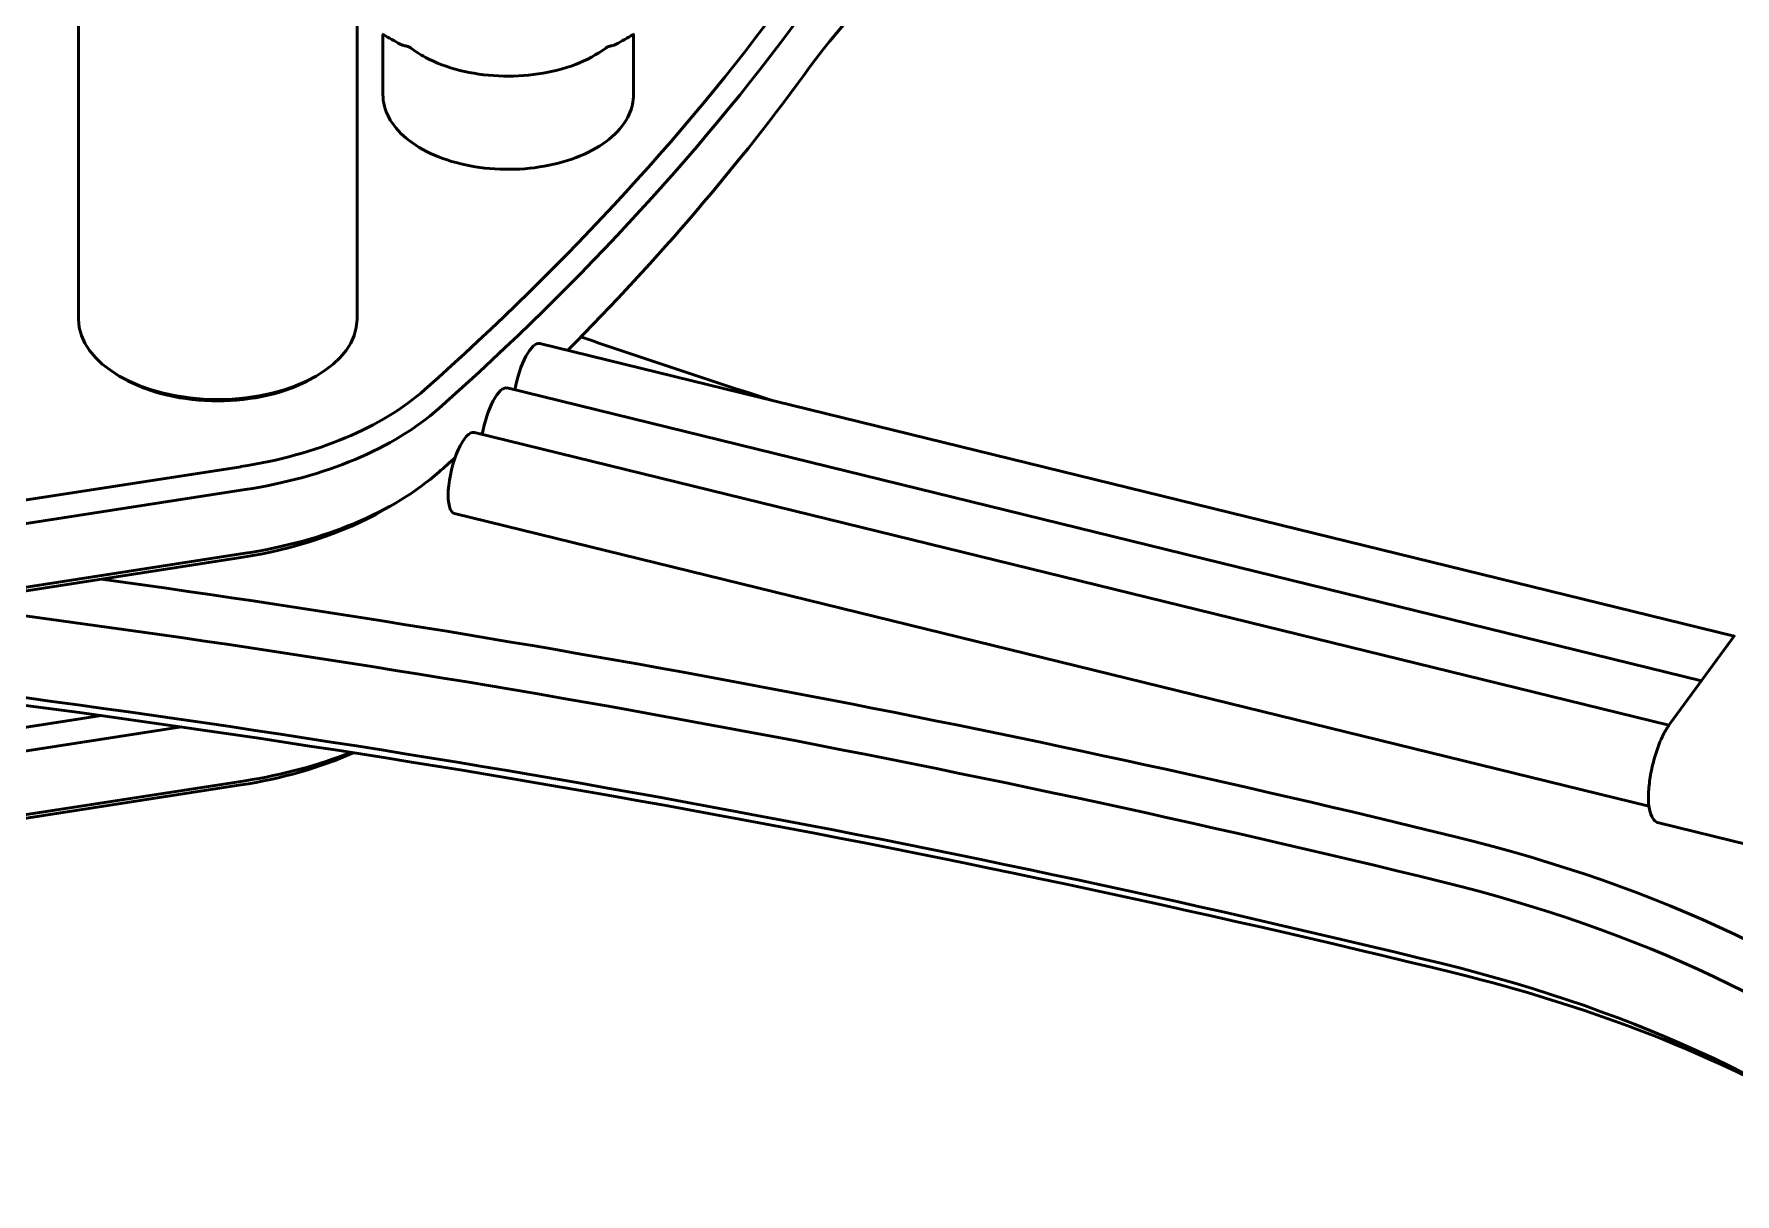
# Model space of a CAD drawing. Header units: millimetres. Extents: x 145 to 303, y 101 to 203.
# Drawn here: x 246.67 to 277.21, y 138.31 to 159.14 of the extents above; entities that cross this region are included whole.
import ezdxf

# ---------------------------------------------------------------- set-up
doc = ezdxf.new("R2010")
doc.units = ezdxf.units.MM
doc.header["$LTSCALE"] = 0.75
doc.layers.add('Visible', color=7, linetype='Continuous', lineweight=50)

msp = doc.modelspace()

# ---------------------------------------------------------------- linework, layer by layer
at = {"layer": 'Visible', "extrusion": (-1e-16, 0.816497, 0.57735)}
for p, q in [((247.471, 154.016), (247.471, 163.014)), ((252.471, 154.016), (252.471, 163.014)), ((252.936, 158.048), (252.936, 159.127)), ((257.436, 158.048), (257.436, 159.127)), ((255.751, 153.578), (277.195, 148.323)), ((248.274, 152.955), (248.203, 152.996)), ((251.668, 152.955), (251.739, 152.996)), ((255.165, 152.781), (276.609, 147.525)), ((254.578, 151.984), (276.023, 146.728)), ((250.386, 151.368), (245.505, 150.613)), ((245.583, 150.201), (250.463, 150.956)), ((252.941, 150.587), (253.153, 150.709)), ((254.221, 150.527), (275.666, 145.271)), ((245.505, 148.98), (250.386, 149.735)), ((250.463, 149.813), (245.583, 149.058)), ((276.038, 146.748), (277.21, 148.342)), ((247.884, 146.899), (245.505, 146.531)), ((245.583, 146.119), (249.317, 146.696)), ((250.463, 145.73), (245.583, 144.975)), ((245.505, 144.898), (250.386, 145.653)), ((275.84, 144.971), (277.451, 144.577))]:
    msp.add_line(p, q, dxfattribs=at)
at = {"layer": 'Visible', "extrusion": (1e-16, 1e-16, -1)}
msp.add_arc((-255.514, 163.027), 4.661, 298.9487, 299.592, dxfattribs=at)
at = {"layer": 'Visible', "extrusion": (1e-16, -1e-16, -1)}
msp.add_arc((-255.041, 162.7), 4.287, 240.3798, 241.0793, dxfattribs=at)
at = {"layer": 'Visible'}
for centre, major_axis, ratio, start_param, end_param in [((278.13, 154.311), (-19, 0), 0.57735, -1.350667, -0.396357), ((187.436, 177.369), (79.316, 0), 0.57735, -0.576305, -0.396357), ((257.04, 159.078), (-0.071, 0.132), 0.911455, 3.141831, 3.167574), ((335.083, 230.267), (154.16, 0), 0.57735, 4.177427, 4.203258), ((255.572, 152.85), (0.179, 0.728), 0.319031, 0, 1.790937), ((249.971, 153.935), (2.4, 0), 0.57735, 3.926991, 5.497787), ((254.986, 152.052), (0.179, 0.728), 0.319031, 0, 1.790937), ((248.91, 154.302), (6, 0), 0.57735, -1.308997, -0.576305), ((254.4, 151.255), (0.179, 0.728), 0.319031, 0, 3.141593), ((248.91, 152.914), (5.7, 0), 0.57735, -1.308997, -0.785398), ((211.955, 62.795), (-154.16, 0), 0.57735, 4.310963, 4.477165), ((211.955, 60.835), (153.56, 0), 0.57735, 1.169371, 1.365028), ((248.91, 148.832), (-5.7, 0), 0.57735, 1.832596, 2.230602), ((264.141, 133.776), (20.6, 0), 0.57735, 0.59722, 1.169371), ((264.141, 131.816), (20, 0), 0.57735, 0.59722, 1.169371)]:
    msp.add_ellipse(centre, major_axis=major_axis, ratio=ratio, start_param=start_param, end_param=end_param, dxfattribs=at)
at = {"layer": 'Visible', "extrusion": (1e-16, 0, -1)}
for centre, major_axis, start_param, end_param in [((187.436, 177.613), (79.016, 0), 0.396357, 0.576305), ((211.955, 62.305), (-153.56, 0), 1.787676, 1.972222)]:
    msp.add_ellipse(centre, major_axis=major_axis, ratio=0.57735, start_param=start_param, end_param=end_param, dxfattribs=at)
at = {"layer": 'Visible', "extrusion": (9.7e-15, 1.72e-14, -1)}
msp.add_ellipse((253.165, 158.995), major_axis=(-0.35, 0.197), ratio=0.011335, start_param=0.794835, end_param=1.698848, dxfattribs=at)
at = {"layer": 'Visible', "extrusion": (-9.5e-15, 1.71e-14, -1)}
msp.add_ellipse((257.207, 158.995), major_axis=(0.35, 0.197), ratio=0.011335, start_param=4.584337, end_param=5.48835, dxfattribs=at)
at = {"layer": 'Visible', "extrusion": (0, 2e-16, -1)}
for centre, major_axis, ratio, start_param, end_param in [((253.332, 159.078), (0.071, 0.132), 0.911455, 3.140777, 3.167574), ((187.436, 176.225), (-79.316, 0), 0.57735, 3.53795, 3.662006), ((248.91, 154.547), (5.7, 0), 0.57735, 0.576305, 1.308997), ((187.436, 176.225), (79.316, 0), 0.57735, 0.557881, 0.558602), ((187.436, 176.225), (79.316, 0), 0.57735, 0.569512, 0.576305), ((248.91, 149.076), (-6, 0), 0.57735, 4.10126, 4.45059)]:
    msp.add_ellipse(centre, major_axis=major_axis, ratio=ratio, start_param=start_param, end_param=end_param, dxfattribs=at)
at = {"layer": 'Visible', "extrusion": (1e-16, -2e-16, -1)}
msp.add_ellipse((249.971, 154.016), major_axis=(-2.5, 0), ratio=0.57735, start_param=3.141593, end_param=6.283185, dxfattribs=at)
at = {"layer": 'Visible', "extrusion": (-1e-16, 4e-16, -1)}
msp.add_ellipse((248.91, 153.159), major_axis=(-6, 0), ratio=0.57735, start_param=3.717898, end_param=4.45059, dxfattribs=at)
at = {"layer": 'Visible', "extrusion": (0, 4e-16, -1)}
for centre, major_axis, start_param, end_param in [((211.955, 60.345), (-154.16, 0), 1.775753, 1.972222), ((264.141, 131.326), (-20.6, 0), 1.972222, 2.341523)]:
    msp.add_ellipse(centre, major_axis=major_axis, ratio=0.57735, start_param=start_param, end_param=end_param, dxfattribs=at)
at = {"layer": 'Visible', "extrusion": (0, -1e-16, -1)}
msp.add_ellipse((264.141, 133.286), major_axis=(-20, 0), ratio=0.57735, start_param=1.972222, end_param=2.544372, dxfattribs=at)
at = {"layer": 'Visible', "extrusion": (-3.07446e-11, -8.77865e-11, -1)}
msp.add_open_spline([(253.31, 158.929), (253.293, 158.932), (253.276, 158.938), (253.261, 158.946)], degree=3, dxfattribs=at)
at = {"layer": 'Visible', "extrusion": (2.63589e-07, 1.63945e-06, -1)}
msp.add_open_spline([(253.312, 158.929), (253.312, 158.929), (253.311, 158.929), (253.311, 158.929)], degree=3, dxfattribs=at)
at = {"layer": 'Visible'}
for points, knots in [([(253.312, 158.929), (253.323, 158.927), (253.335, 158.925), (253.356, 158.92), (253.366, 158.917), (253.385, 158.911), (253.394, 158.907), (253.409, 158.901), (253.416, 158.897), (253.428, 158.89), (253.433, 158.887), (253.436, 158.884)], [4.1872374, 4.1872374, 4.1872374, 4.1872374, 4.3188768, 4.3188768, 4.4505161, 4.4505161, 4.5821555, 4.5821555, 4.7137948, 4.7137948, 4.8454342, 4.8454342, 4.8454342, 4.8454342]), ([(256.936, 158.884), (256.939, 158.887), (256.944, 158.89), (256.956, 158.897), (256.963, 158.901), (256.978, 158.907), (256.987, 158.911), (257.006, 158.917), (257.016, 158.92), (257.037, 158.925), (257.049, 158.927), (257.06, 158.929)], [3.0085474, 3.0085474, 3.0085474, 3.0085474, 3.1401868, 3.1401868, 3.2718262, 3.2718262, 3.4034655, 3.4034655, 3.5351049, 3.5351049, 3.6667442, 3.6667442, 3.6667442, 3.6667442]), ([(252.936, 158.048), (252.936, 157.909), (252.972, 157.77), (253.112, 157.505), (253.218, 157.378), (253.494, 157.148), (253.666, 157.045), (254.056, 156.877), (254.274, 156.812), (254.733, 156.726), (254.974, 156.705), (255.453, 156.708), (255.692, 156.733), (256.146, 156.825), (256.361, 156.893), (256.745, 157.066), (256.915, 157.172), (257.188, 157.414), (257.293, 157.55), (257.409, 157.808), (257.436, 157.928), (257.436, 158.048)], [3.926991, 3.926991, 3.926991, 3.926991, 4.221448, 4.221448, 4.531175, 4.531175, 4.856696, 4.856696, 5.184125, 5.184125, 5.510305, 5.510305, 5.835959, 5.835959, 6.162221, 6.162221, 6.489712, 6.489712, 6.81462, 6.81462, 7.068583, 7.068583, 7.068583, 7.068583]), ([(275.84, 144.971), (275.806, 144.98), (275.777, 145), (275.723, 145.062), (275.702, 145.11), (275.669, 145.233), (275.659, 145.312), (275.655, 145.488), (275.66, 145.584), (275.684, 145.782), (275.702, 145.885), (275.749, 146.089), (275.778, 146.19), (275.844, 146.382), (275.881, 146.472), (275.958, 146.627), (275.997, 146.693), (276.038, 146.748)], [2.225827, 2.225827, 2.225827, 2.225827, 2.450292, 2.450292, 2.750116, 2.750116, 3.096616, 3.096616, 3.428438, 3.428438, 3.754731, 3.754731, 4.079562, 4.079562, 4.405214, 4.405214, 4.712389, 4.712389, 4.712389, 4.712389])]:
    msp.add_open_spline(points, degree=3, knots=knots, dxfattribs=at)
at = {"layer": 'Visible', "extrusion": (0, -1.5108e-12, -1)}
msp.add_open_spline([(256.936, 158.884), (256.78, 158.767), (256.596, 158.668), (256.186, 158.511), (255.961, 158.453), (255.492, 158.384), (255.25, 158.372), (254.772, 158.394), (254.537, 158.428), (254.092, 158.54), (253.884, 158.619), (253.606, 158.767), (253.517, 158.823), (253.436, 158.884)], degree=3, knots=[6.15014, 6.15014, 6.15014, 6.15014, 6.48225, 6.48225, 6.81701, 6.81701, 7.14938, 7.14938, 7.481135, 7.481135, 7.814576, 7.814576, 7.987027, 7.987027, 7.987027, 7.987027], dxfattribs=at)
at = {"layer": 'Visible', "extrusion": (-2.42816e-07, 1.54872e-06, -1)}
msp.add_open_spline([(257.061, 158.929), (257.06, 158.929), (257.06, 158.929), (257.06, 158.929)], degree=3, dxfattribs=at)
at = {"layer": 'Visible', "extrusion": (8.51012e-11, -2.76308e-10, -1)}
msp.add_open_spline([(257.111, 158.946), (257.096, 158.938), (257.079, 158.932), (257.062, 158.929)], degree=3, dxfattribs=at)

doc.saveas('drawing.dxf')
